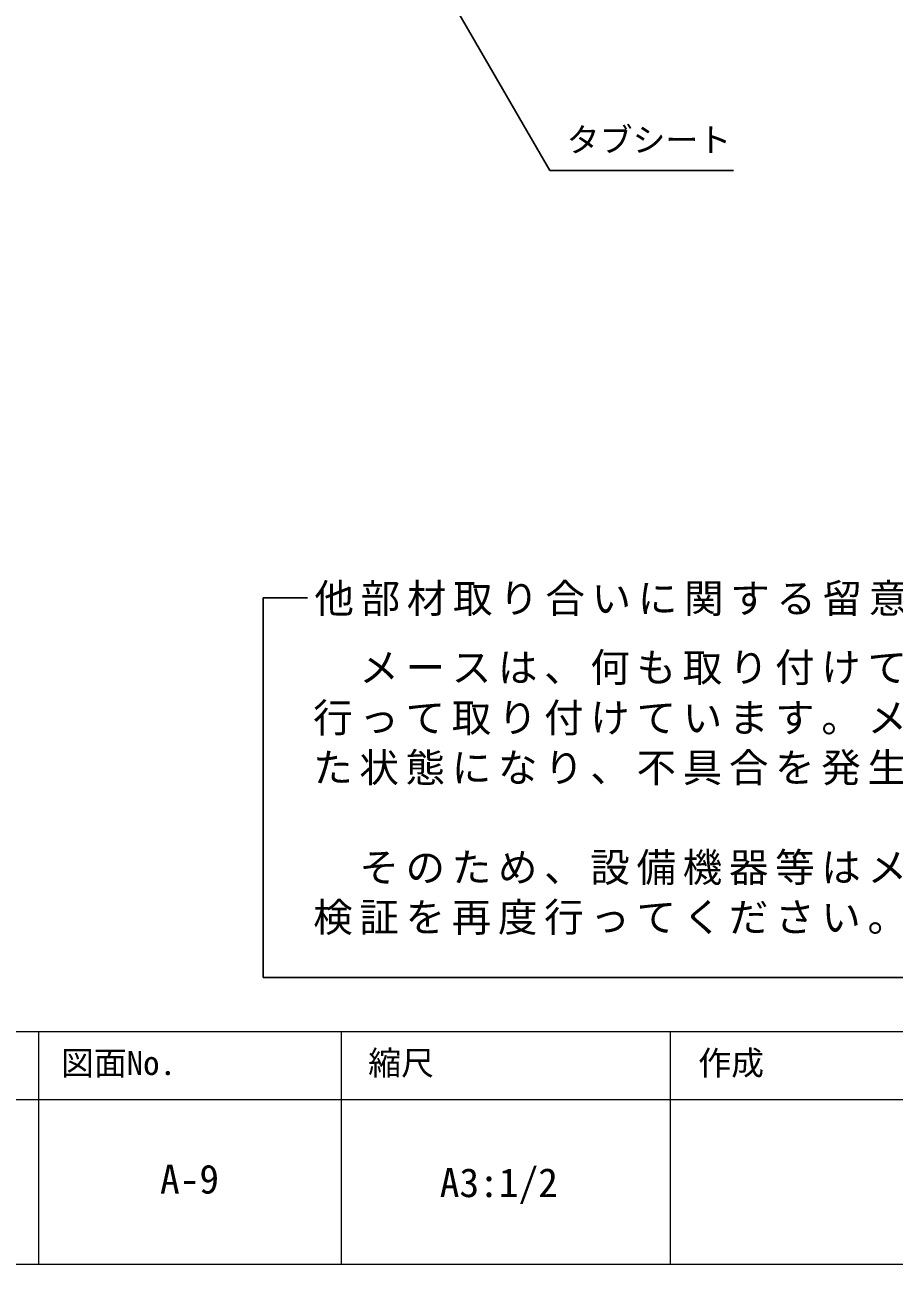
# Model space of a CAD drawing. Units: millimetres, scale not verified, with parts at other scales. Extents: x -399 to 393, y -290 to 271.
# Drawn here: x 16.4 to 148.5, y -290.4 to -102.1 of the extents above; entities that cross this region are included whole.
import ezdxf
from ezdxf.enums import TextEntityAlignment as Align

# ---------------------------------------------------------------- set-up
doc = ezdxf.new("R2010")
doc.units = ezdxf.units.MM
doc.header["$LTSCALE"] = 2
for name, color, linetype, lineweight in [('0-0_0', 7, 'Continuous', 25), ('0-1_ﾚｲﾔｰ_4', 7, 'Continuous', 25), ('A-0', 7, 'Continuous', 18)]:
    doc.layers.add(name, color=color, linetype=linetype, lineweight=lineweight)
doc.styles.add('ＭＳ ゴシック', font='')
doc.styles.get('ＭＳ ゴシック').set_extended_font_data('MS Gothic')

msp = doc.modelspace()

# ---------------------------------------------------------------- linework, layer by layer
at = {"layer": '0-0_0'}
for p, q in [((96.178, -124.228), (39.629, -26.283)), ((124.105, -124.228), (96.178, -124.228))]:
    msp.add_line(p, q, dxfattribs=at)
at = {"layer": 'A-0', "lineweight": 25}
for p, q in [((52.639, -246.794), (52.639, -189.149)), ((52.639, -189.149), (59.372, -189.149))]:
    msp.add_line(p, q, dxfattribs=at)
at = {"layer": 'A-0', "color": 6}
for p, q in [((-399.205, -255), (392.924, -255)), ((18.484, -255), (18.484, -290.365)), ((64.484, -255), (64.484, -290.365)), ((114.484, -255), (114.484, -290.365)), ((-399.205, -265.341), (392.924, -265.341)), ((-399.205, -290.365), (392.924, -290.365))]:
    msp.add_line(p, q, dxfattribs=at)
at = {"layer": 'A-0', "lineweight": 25}
msp.add_lwpolyline([(382.529, -189.149), (382.529, -246.794), (52.639, -246.794)], dxfattribs=at)

# ---------------------------------------------------------------- texts
at = {"layer": '0-1_ﾚｲﾔｰ_4', "color": 4, "style": 'ＭＳ ゴシック'}
msp.add_text('タブシート', height=3.666, dxfattribs=at).set_placement((98.762, -122.485), align=Align.BOTTOM_LEFT)
at = {"layer": 'A-0', "style": 'ＭＳ ゴシック'}
for s, height, p in [('図面No.', 3.666, (21.902, -262.719)), ('縮尺', 3.666, (68.59, -262.719)), ('作成', 3.666, (118.743, -262.719)), ('A-9', 4.399, (36.954, -280.955)), ('A3:1/2', 4.399, (79.465, -281.491))]:
    msp.add_text(s, height=height, dxfattribs=at).set_placement(p, align=Align.BOTTOM_LEFT)
at = {"layer": 'A-0', "color": 4, "char_height": 4.399, "attachment_point": 7, "style": 'ＭＳ ゴシック'}
for s, insert in [('\\T1.17;他部材取り合いに関する留意事項', (60.423, -191.908)), ('\\T1.17;\u3000メースは、何も取り付けておらず孔あけも無い状態で、安全検証（強度計算・層間変位追従性）を', (60.228, -202.48)), ('\\T1.17;行って取り付けています。メースの取り付け完了後に設備機器等を取り付けると、安全検証から外れ', (60.228, -210.055)), ('\\T1.17;た状態になり、不具合を発生する場合があります。', (60.228, -217.63)), ('\\T1.17;\u3000そのため、設備機器等はメースに取り付けないことを原則とし、やむを得ず取り付ける場合は安全', (60.228, -232.781)), ('\\T1.17;検証を再度行ってください。', (60.228, -240.356))]:
    msp.add_mtext(s, dxfattribs=dict(at, insert=insert))

doc.saveas('drawing.dxf')
